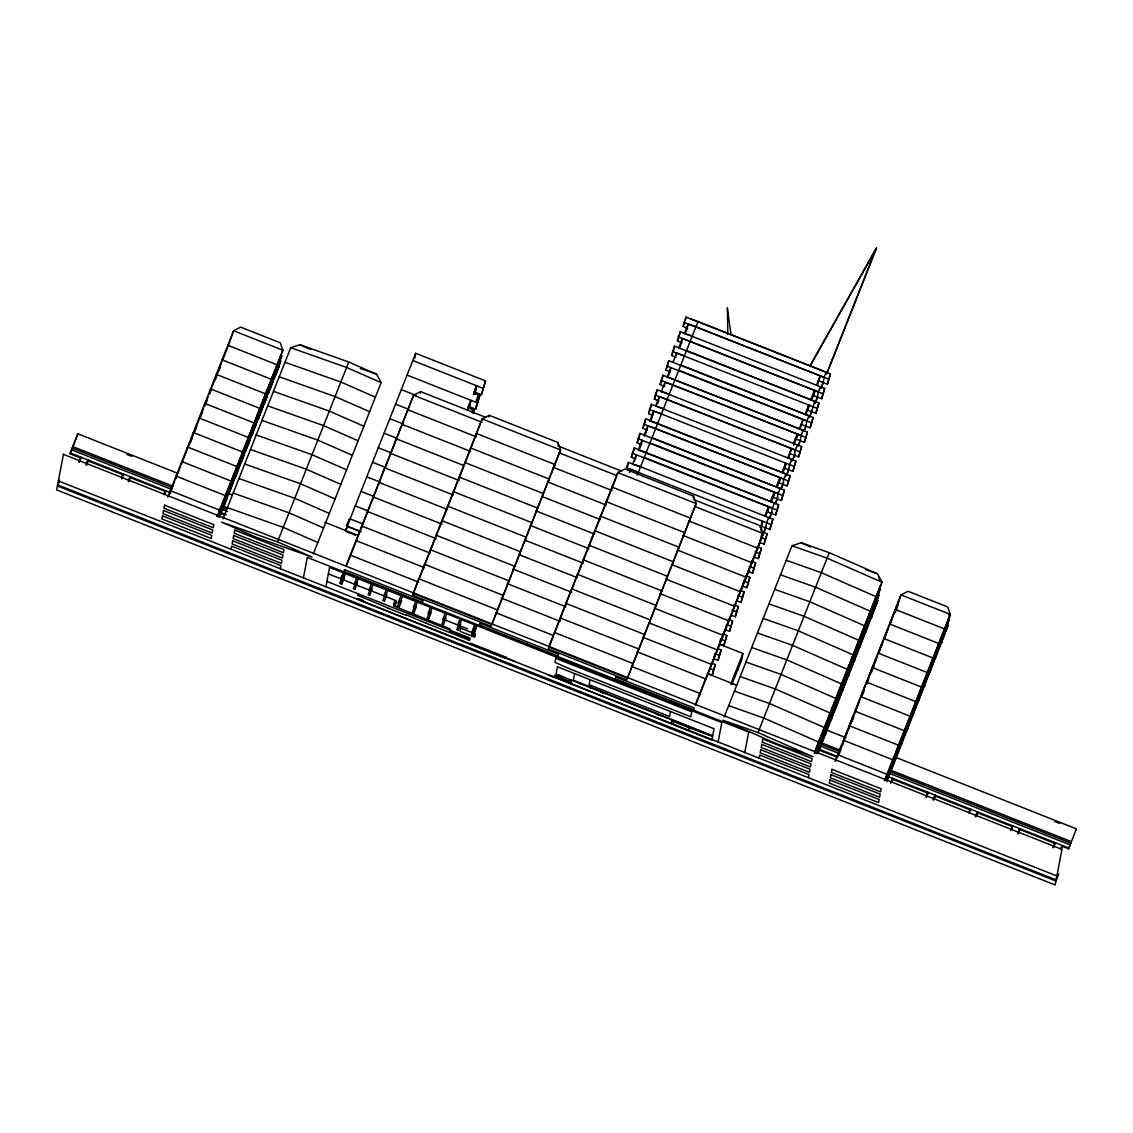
<?xml version="1.0" encoding="UTF-8"?>
<svg xmlns="http://www.w3.org/2000/svg" width="1133" height="1133" viewBox="0 0 1133 1133"><rect width="100%" height="100%" fill="white"/><g stroke="black" fill="none" stroke-linecap="round" stroke-linejoin="round"><path stroke-width="1.5" d="M736.917 670.184L737.682 669.759L731.833 684.544M79.381 462.165L81.279 457.335L81.123 458.157L70.104 453.795L77.837 433.783L177.994 473.41M77.837 433.783L70.104 453.795M85.91 464.742L87.822 459.927L87.666 460.749L123.483 474.911L123.639 474.09L121.727 478.919M128.27 481.511L130.182 476.681L130.026 477.503L165.843 491.665L165.999 490.858L164.724 494.073M192.737 435.596L193.332 432.509L242.575 451.996L241.995 455.084M204.252 406.52L204.832 403.433L254.089 422.921L253.495 426.008M210.002 391.99L210.596 388.902L259.839 408.39L259.259 411.477M215.752 377.459L216.346 374.372L265.604 393.845L265.009 396.932M217.366 516.45L217.564 515.373M218.966 513.221L219.561 510.133L170.304 490.646L169.723 493.733L174.836 480.817M219.561 513.093L219.136 515.359L281.848 355.592L218.542 515.473M220.156 510.006L220.581 507.754M220.85 513.801L221.275 511.521L219.094 517.059M221.87 508.462L222.309 506.182M222.889 503.109L223.328 500.843M222.677 509.368L223.272 506.281M223.711 504.029L224.292 500.942M224.731 498.69L225.311 495.603L176.068 476.115L175.473 479.202L180.586 466.286M224.306 503.902L223.867 506.168L226.812 498.194M224.886 500.814L225.325 498.562M225.92 495.475L226.345 493.209M226.6 499.271L227.039 496.99L224.093 504.978M227.62 493.917L228.059 491.651M228.639 488.578L229.078 486.312M228.441 494.838L229.022 491.75M229.461 489.498L230.056 486.411M230.481 484.159L231.075 481.058L181.818 461.584L181.223 464.672L186.35 451.741M230.056 489.371L229.631 491.623L232.562 483.649M230.65 486.284L231.075 484.018M231.67 480.944L232.095 478.678M232.364 484.726L232.789 482.46L229.857 490.447M233.384 479.386L233.809 477.106M234.404 474.047L234.828 471.767M234.191 480.307L234.786 477.22M235.211 474.954L235.806 471.866M236.231 469.614L236.825 466.527L187.568 447.039L186.987 450.127L203.614 408.135M235.806 474.826L235.381 477.092L238.312 469.119M236.4 471.753L236.825 469.487M237.42 466.399L237.859 464.148M238.114 470.195L238.553 467.915L235.607 475.902M239.134 464.856L239.573 462.576M240.154 459.502L240.593 457.236M239.955 465.762L240.536 462.675M240.975 460.423L241.556 457.335M241.57 460.295L241.131 462.561L244.077 454.588M242.165 457.208L242.589 454.956M243.184 451.869L243.609 449.603M243.864 455.664L244.303 453.384L241.357 461.372M244.884 450.311L245.323 448.045M245.903 444.972L246.343 442.691M245.705 451.231L246.3 448.144M246.725 445.892L247.32 442.805M247.745 440.539L248.339 437.451L199.082 417.978M247.32 445.765L246.895 448.017L249.827 440.043M247.915 442.677L248.339 440.411M248.934 437.338L249.359 435.072M249.628 441.119L250.053 438.853L247.121 446.841M250.648 435.78L251.073 433.5M251.668 430.441L252.093 428.161M251.455 436.701L252.05 433.613M252.475 431.347L253.07 428.26M253.07 431.22L252.645 433.486L255.576 425.512M253.665 428.147L254.104 425.881M254.684 422.793L255.123 420.541M231.09 549.236L231.67 546.148L280.927 565.636L280.333 568.724M255.378 426.589L255.817 424.309L252.871 432.296M256.398 421.249L256.837 418.969M257.418 415.896L257.857 413.63M257.219 422.156L257.8 419.068M258.239 416.817L258.82 413.729M258.834 416.689L258.409 418.955L261.341 410.982M259.429 413.602L259.854 411.35M260.448 408.262L260.873 405.996M261.128 412.058L261.567 409.778L258.621 417.765M262.148 406.705L262.587 404.439M263.168 401.365L263.607 399.085M262.969 407.625L263.564 404.538M263.989 402.286L264.584 399.198M264.584 402.158L264.159 404.41L267.091 396.437M265.179 399.071L265.604 396.805M266.198 393.732L266.623 391.466M266.892 397.513L267.317 395.247L264.386 403.235M267.912 392.174L268.337 389.894M268.932 386.835L269.357 384.554M268.719 393.094L269.314 390.007M269.739 387.741L270.334 384.654M270.759 382.402L271.353 379.314L222.096 359.827M270.348 387.613L269.909 389.879L272.855 381.906M270.929 384.54L271.368 382.274M271.948 379.187L272.387 376.935M272.642 382.982L273.081 380.702L270.136 388.69M273.662 377.643L274.101 375.363M274.682 372.29L275.121 370.024M274.483 378.549L275.064 375.462M275.503 373.21L276.084 370.123M276.523 367.871L277.103 364.784L227.86 345.296M276.098 373.083L275.673 375.335L278.605 367.375M276.693 369.995L277.118 367.743M277.712 364.656L278.137 362.39M278.392 368.452L278.831 366.171L275.886 374.159M279.412 363.098L279.851 360.832M280.446 357.759L280.871 355.479M303.403 577.858L307.312 557.408L748.701 732.045L744.792 752.482M318.486 589.273L318.699 588.154M325.893 586.752L329.59 567.406L721.82 722.585L718.124 741.931M359.643 531.292L346.5 526.094L347.619 523.404A263.791 1.841 -68.4 0 1 349.304 520.812M340.226 583.084L341.812 583.608M340.537 581.47C343.101 584.161 338.484 577.462 343.016 575.224M340.721 580.549L342.293 581.073M340.906 579.544L342.478 580.068M342.718 576.754L340.141 583.58L341.713 584.118M342.18 581.668L340.636 580.974L342.18 581.668L344.758 574.842M342.563 579.657L341.005 579.034L343.483 572.788L340.806 580.039L342.393 580.578M349.885 557.054L350.253 555.113L418.828 582.235M367.149 513.447L367.517 511.507L436.092 538.628M355.833 582.475L353.34 588.806L354.926 589.344M372.899 498.917L373.281 496.976L441.842 524.097M378.663 484.372L379.031 482.431L447.606 509.567M356.895 599.031L505.828 658.599L506.04 657.466L504.44 656.843M357.915 593.706L357.617 595.292L387.727 607.869M390.177 455.31L390.545 453.356L459.106 480.491M414.763 358.184L415.698 353.269L485.519 380.886L481.398 394.723L475.393 392.344L476.653 385.786L473.778 393.052L479.755 395.488L475.662 409.126L469.643 406.874L470.889 400.317L468.014 407.597L472.744 409.452L471.583 412.37M370.604 588.324L368.112 594.655L369.698 595.179M407.441 411.69L407.809 409.749L476.37 436.885M420.343 393.165L420.64 391.607L486.043 417.482M384.753 595.731L382.883 600.49L384.469 601.028M386.226 589.698L383.733 596.029L385.319 596.567M396.677 606.396L393.944 605.206M397.357 602.841L394.596 601.75M399.524 601.566L397.655 606.339L399.227 606.863M413.106 593.352L412.738 595.292L491.099 626.294L560.523 449.928L557.918 442.479L489.229 415.301L482.162 418.913L413.106 593.352L491.467 624.354M414.296 607.415L412.426 612.188L413.998 612.712M424.238 566.217L424.606 564.276L502.981 595.278L502.599 597.218M430.002 551.686L430.37 549.746L508.731 580.747L508.363 582.688M441.502 522.61L441.884 520.67L520.245 551.672L519.877 553.612M426.22 623.249L406.45 614.907M447.266 508.08L447.634 506.139L525.995 537.141L525.627 539.081M467.915 408.432L468.071 407.625M429.69 611.693L427.198 618.023L428.77 618.561M468.736 408.475L469.784 403.291M468.92 408.56L469.331 406.563M453.016 493.535L453.384 491.595L531.745 522.596L531.377 524.537M474.529 393.732L475.548 388.761M474.741 393.873L475.874 387.925L473.566 394.298M458.766 479.004L459.148 477.064L537.509 508.066L537.141 510.006M473.396 413.205L474.005 410.019L472.475 409.381M475.662 409.126L479.755 395.488M470.28 449.928L470.648 447.988L549.009 478.99L548.641 480.93M481.398 394.723L485.519 380.886M476.044 435.398L476.412 433.457L554.773 464.459L554.405 466.399M443.839 619.1L441.969 623.872L443.541 624.396M488.932 416.859L489.229 415.301M456.387 633.333L462.391 636.01L456.302 633.559M458.61 624.949L456.741 629.721L458.313 630.245M463.156 635.854L463.949 636.123M467.462 628.815L444.334 619.666M471.696 634.551L473.282 635.075M473.566 633.559L472.008 632.936L473.566 633.559L476.044 627.314M472.178 632.016L473.764 632.554M472.362 631.095L473.934 631.619M470.365 643.898L470.507 643.176L504.482 656.63L504.355 657.338M472.758 632.356L471.512 635.556L473.084 636.095M474.189 628.22L471.611 635.046L473.183 635.585M496.849 611.749L497.217 609.809L418.856 578.807L413.375 593.678M514.113 568.143L514.481 566.203L436.12 535.201M542.891 495.475L543.259 493.535L464.898 462.519L464.53 464.473L482.162 418.913L560.523 449.928L491.736 624.68M515.303 661.729L504.397 657.083L506.239 657.126M557.62 444.037L557.918 442.479M548.712 647L548.344 648.94L626.705 679.942L696.144 503.576L693.523 496.127L624.85 468.949L617.768 472.574L548.712 647L627.073 678.001M547.721 674.659L552.692 676.628M559.858 619.864L560.226 617.924L638.587 648.926L638.219 650.866M565.608 605.334L565.976 603.393L644.337 634.395L643.969 636.335M552.734 676.415L711.85 740.118L712.544 736.478L687.504 727.074M557.79 674.73L563.696 677.067M582.872 561.727L583.24 559.787L661.615 590.789L661.233 592.729M594.386 532.652L594.754 530.711L673.115 561.713L672.747 563.653M600.136 518.121L600.504 516.181L678.879 547.182L678.497 549.123M570.097 679.602L571.414 680.126M605.9 503.59L606.268 501.65L684.629 532.652L684.261 534.592M574.587 673.583L573.326 680.154L712.671 735.813M611.65 489.045L612.018 487.105L690.379 518.107L690.011 520.047M617.4 474.515L617.768 472.574L696.144 503.576L627.342 678.327M580.068 683.553L581.385 684.077M627.654 466.541L628.433 462.448L640.527 466.725L768.67 517.597M634.353 458.568L631.336 457.236L634.197 447.903L778.64 504.723L775.609 514.977L766.475 511.549M590.066 679.701L589.118 684.686L669.575 716.509L670.524 711.538M633.404 451.996L634.197 447.903M590.052 687.504L591.369 688.014M641.618 444.688L637.086 442.706L639.947 433.373L774.604 486.312M634.494 461.414L635.16 457.973M639.168 437.465L639.947 433.373M635.556 458.907L636.335 454.815L632.582 464.473M647.368 430.158L642.85 428.175L645.697 418.842L790.154 475.662L787.109 485.915L777.989 482.474M640.258 446.869L640.91 443.442M644.918 422.935L645.697 418.842M641.306 444.377L642.085 440.284L638.346 449.928L774.42 503.052M644.167 435.044L647.849 425.753L655.681 428.515L783.852 479.231L782.903 484.244M651.617 414.961L648.6 413.63L651.461 404.297L791.684 459.446M646.008 432.339L646.66 428.897M651.461 404.297L648.6 413.63M647.056 429.846L647.849 425.753M658.882 401.082L654.35 399.099L657.211 389.766L797.434 444.915M651.772 417.808L652.424 414.366M657.211 389.766L654.35 399.099M652.82 415.301L653.599 411.208L661.445 413.984L789.616 464.686L788.653 469.699M655.667 405.968L659.349 396.677L667.195 399.453L795.366 450.155L794.403 455.169M664.632 386.551L660.114 384.569L662.961 375.235L807.418 432.041L804.373 442.309L795.253 438.868M602.26 692.929L604.229 693.523M657.522 403.263L658.174 399.836M662.451 377.955L662.961 375.235M659.349 396.677L657.338 403.872M670.396 372.021L665.864 370.024L668.725 360.691L808.948 415.839M668.201 363.424L668.725 360.691M664.32 386.24L665.113 382.147L672.96 384.908L801.116 435.624L800.167 440.638M676.146 357.476L671.614 355.493L674.475 346.16L818.918 402.98L815.887 413.233L806.753 409.792M673.951 348.893L674.475 346.16M670.339 370.335L670.863 367.602L667.11 377.261M672.945 362.362L676.613 353.071L684.459 355.847M681.91 342.945L677.378 340.962L680.225 331.629L820.462 386.778M679.715 334.348L680.225 331.629M676.104 355.804L676.613 353.071M678.695 347.831L682.378 338.54L690.224 341.302L818.38 392.018L817.431 397.032M687.66 328.414L683.128 326.417L685.989 317.084L830.432 373.904L827.402 384.158L818.267 380.73M685.465 319.818L685.989 317.084M681.854 341.26L682.378 338.54M686.301 330.581L686.952 327.154M687.604 326.729L688.128 323.996L695.974 326.771L824.144 377.473L823.181 382.487M632.469 665.411L632.837 663.471L554.476 632.469L554.094 634.409L571.74 588.863L650.101 619.864L649.733 621.805M655.483 607.26L655.851 605.319L577.49 574.318L572.009 589.188M666.997 578.198L667.365 576.258L589.004 545.256M727.329 308.318L731.012 334.433M693.226 497.684L693.523 496.127M656.276 714.286L658.245 714.895M669.872 719.073L671.189 719.597M679.857 723.024L681.174 723.548M688.793 730.318L689.374 727.315M689.827 726.975L691.144 727.499M699.472 695.365L699.84 693.424L631.279 666.289M705.222 680.82L705.604 678.879L637.029 651.758M707.983 673.738L712.303 674.871L715.334 664.618L712.544 663.4M710.986 666.289L711.354 664.349L642.779 637.228M713.832 658.67L714.796 653.656M712.303 674.871L715.334 664.618M716.736 651.758L717.104 649.818L648.543 622.683M720.546 639.125L719.597 644.125L723.803 645.796L726.848 635.542L722.656 633.715M713.804 658.84L718.053 660.341L721.084 650.087L718.294 648.855M722.5 637.213L722.868 635.273L654.293 608.152M721.084 650.087L718.053 660.341M725.347 629.594L725.984 626.252M723.803 645.796L726.848 635.542M728.25 622.683L728.618 620.742L660.057 593.621M725.318 629.764L729.567 631.265L732.598 621.011L728.406 619.17M734 608.152L734.368 606.212L665.807 579.076M732.598 621.011L729.567 631.265M731.068 615.233L735.317 616.734L738.348 606.481L734.17 604.64M739.764 593.607L740.132 591.667L671.557 564.546M738.348 606.481L735.317 616.734M742.611 585.988L743.248 582.645M736.818 600.688L741.081 602.189L744.112 591.936L739.92 590.109M745.514 579.076L745.882 577.136L677.322 550.001M744.112 591.936L741.081 602.189M748.361 571.457L748.998 568.115M742.582 586.158L746.831 587.659L749.862 577.405L745.67 575.564M751.264 564.546L751.646 562.605L683.072 535.47M749.862 577.405L746.831 587.659M748.332 571.627L752.581 573.128L755.612 562.874L751.434 561.033M757.028 550.001L757.396 548.06L688.822 520.939M761.716 526.123L762.651 521.279L760.201 527.468L760.54 526.08L763.146 533.53L762.778 535.47L695.634 705.052M755.612 562.874L752.581 573.128M759.875 542.381L760.512 539.039M754.096 557.082L758.345 558.583L761.376 548.33L757.184 546.503M767.48 511.592L768.401 506.734L764.718 516.039M761.376 548.33L758.345 558.583M765.625 527.851L766.588 522.837L626.365 467.688L628.433 462.448M719.965 644.394L742.908 653.472L741.633 660.128L737.555 670.439M759.846 542.551L764.095 544.052L767.126 533.799L762.948 531.958L760.866 537.198L765.058 539.039M773.23 497.047L774.165 492.204L770.482 501.494M725.063 750.117L725.276 749.012M767.126 533.799L764.095 544.052M771.389 513.306L772.338 508.306L632.115 453.143M693.495 499.554L769.845 529.522L772.876 519.268L768.698 517.427L766.616 522.667L770.808 524.508M778.994 482.516L779.915 477.673L776.232 486.963L780.17 488.521M772.876 519.268L769.845 529.522M777.139 498.775L778.102 493.761L637.865 438.613M775.609 514.977L778.64 504.723M784.744 467.986L785.665 463.128L781.982 472.433M772.224 497.005L781.359 500.446L784.39 490.192L652.041 437.65M784.39 490.192L781.359 500.446M787.109 485.915L790.154 475.662M796.258 438.91L797.179 434.066L793.497 443.357M783.739 467.943L792.873 471.37L795.904 461.117L791.712 459.29L789.644 464.53L793.822 466.357M795.904 461.117L792.873 471.37M789.489 453.398L798.623 456.84L801.654 446.586L797.476 444.745L795.394 449.985L799.586 451.826M807.758 409.834L808.693 404.991L805.011 414.281M801.654 446.586L798.623 456.84M805.917 426.093L806.88 421.079L666.643 365.931M804.373 442.309L807.418 432.041M813.522 395.304L814.443 390.46L810.761 399.751M811.667 411.562L814.74 401.139M801.003 424.337L810.137 427.764L813.168 417.511L680.82 364.968M813.168 417.511L810.137 427.764M815.887 413.233L818.918 402.98M812.517 395.261L821.652 398.703L824.682 388.435L820.49 386.608L818.423 391.848L822.6 393.689M824.682 388.435L821.652 398.703M827.402 384.158L830.432 373.904M759.138 758.175L759.733 755.074L808.99 774.561L808.395 777.649M826.963 373.224L876.446 248.042L810.053 365.775M816.78 749.338L816.185 752.425L880.086 589.457L815.505 752.567M817.205 747.086L817.799 743.999M819.91 748.587L820.49 745.5M820.929 743.234L821.51 740.146M821.949 737.895L822.53 734.807M822.969 732.555L823.549 729.468M825.66 734.042L826.254 730.955M826.679 728.703L827.274 725.616M827.699 723.364L828.294 720.276M828.719 718.01L829.314 714.923M831.41 719.512L832.004 716.424M832.429 714.172L833.024 711.085M833.449 708.819L834.044 705.732M834.483 703.48L835.063 700.392L814.599 752.071M837.174 704.981L837.754 701.894M838.193 699.628L838.774 696.54M839.213 694.288L839.794 691.201M840.233 688.949L840.828 685.862M842.924 690.436L843.519 687.349M843.943 685.097L844.538 682.009M844.963 679.758L845.558 676.67M845.983 674.404L846.578 671.317M848.674 675.905L849.268 672.818M849.693 670.566L850.288 667.479M850.727 665.213L851.308 662.125M851.747 659.873L852.328 656.786M835.517 761.107L835.715 760.031M854.438 661.375L855.018 658.287M855.457 656.021L856.038 652.934M856.477 650.682L857.072 647.594M857.497 645.343L858.092 642.255M838.746 752.397L838.307 754.677L841.479 745.5M860.188 646.83L860.783 643.742M861.207 641.49L861.802 638.403M862.227 636.151L862.822 633.064M863.247 630.798L863.842 627.71M843.278 744.282L843.476 743.206M844.496 737.866L844.057 740.146L847.229 730.969M865.938 632.299L866.533 629.212M866.972 626.96L867.552 623.872M867.991 621.606L868.572 618.519M869.011 616.267L869.592 613.18M850.26 723.321L849.821 725.616L852.554 718.704M852.979 716.424L850.019 724.539M871.702 617.768L872.283 614.681M872.722 612.415L873.316 609.327M873.741 607.076L874.336 603.988M874.761 601.736L875.356 598.649M854.381 714.272L854.976 711.184L904.233 730.672L903.638 733.759M856.01 708.791L855.571 711.071L858.304 704.159M858.531 702.97L858.743 701.894M861.76 694.26L861.321 696.54L864.493 687.363M867.085 682.009L867.524 679.715M870.257 672.818L867.623 680.621M872.835 667.464L873.274 665.184M875.568 660.553L876.007 658.287M878.826 651.716L879.024 650.654M881.332 646.022L881.757 643.756M884.576 637.185L884.788 636.109M887.082 631.492L887.521 629.212M890.538 621.578L890.099 623.858L893.271 614.681M894.673 612.528L895.268 609.441L944.511 628.928L943.931 632.016M896.302 607.047L895.863 609.327L899.021 600.15M886.374 777.365L886.969 774.278L837.712 754.79L837.117 757.878L842.244 744.962M890.085 773.513L890.68 770.426M891.105 768.174L891.699 765.087M892.124 762.835L892.719 759.747L843.462 740.26L842.881 743.347L847.994 730.431M895.849 758.983L896.43 755.895M896.869 753.643L897.449 750.556M897.888 748.29L898.469 745.202L849.226 725.729L848.631 728.816L866.49 682.123L915.733 701.596L915.152 704.684M890.651 783.13L892.563 778.3L892.407 779.122L928.224 793.298L928.38 792.477L926.468 797.292M901.599 744.452L902.194 741.364M902.619 739.098L903.213 736.011M907.349 729.907L907.944 726.82M908.369 724.568L908.963 721.48M909.388 719.228L909.983 716.141L860.726 696.653M913.113 715.376L913.694 712.289M914.133 710.037L914.713 706.95M918.863 700.845L919.458 697.758M919.883 695.492L920.478 692.405M920.902 690.153L921.497 687.065L872.24 667.578L866.533 683.596M924.613 686.301L925.208 683.213M925.633 680.961L926.227 677.874M926.652 675.622L927.247 672.535L878.004 653.047M930.377 671.77L930.958 668.682M931.397 666.431L931.977 663.343M932.417 661.077L932.997 657.99L883.754 638.516M936.127 657.239L936.722 654.152M937.147 651.886L937.742 648.798M938.166 646.546L938.761 643.459L889.504 623.971M941.877 642.694L942.472 639.607M942.897 637.355L943.492 634.268M885.1 780.595L950.275 614.383L947.655 606.934L908.085 591.284L901.018 594.91L835.148 761.249M933.011 799.884L934.923 795.069L934.753 795.876L970.57 810.053L970.726 809.231L969.466 812.446M975.357 816.638L977.269 811.823L977.113 812.63L1012.93 826.807M1018.751 832.727L1019.629 828.577L1017.717 833.392M1053.534 847.569L1055.446 842.74L1055.29 843.561L1019.997 829.583M1061.111 849.481L1062.428 845.926M1062.357 846.337L1068.631 848.844L1071.28 841.621L890.212 769.973M1076.138 829.965L1076.35 828.832L895.282 757.184M346.755 527.936L345.508 531.264L355.365 535.158M468.906 639.989L469.487 640.414L469.94 638.035L326.913 581.441M59.483 480.123L57.613 484.853L1056.14 879.902L1058.633 873.6L1055.928 881.021L57.401 485.972L59.27 481.242M78.885 461.867L80.755 457.151M79.367 461.074L80.684 457.562M86.391 463.964L88.275 460.522M86.405 465.281L88.346 460.154M121.868 477.05L123.115 473.906M121.713 477.829L123.044 474.274M128.85 480.236L130.097 477.092M128.836 481.624L130.706 476.908M164.158 494.172L165.46 490.674M164.073 494.583L165.39 491.028M167.755 497.104L233.61 330.765L240.692 327.14L280.248 342.789L282.868 350.239L217.692 516.45M204.889 404.906L208.09 396.833M210.639 390.375L221.516 362.914M222.153 361.3L227.266 348.383M227.903 346.769L233.61 330.765L282.868 350.239L216.998 516.591M190.386 442.691L192.313 437.848M194.862 431.39L196.788 426.546M200.626 416.859L202.538 412.015M205.101 405.557L207.013 400.7M209.577 394.242L211.489 389.398M215.327 379.711L217.253 374.867M218.527 371.638L220.439 366.795M220.368 508.929L223.116 501.919M226.118 494.399L228.866 487.374M231.868 479.868L234.63 472.843M237.633 465.323L240.38 458.313M243.383 450.792L246.144 443.768M249.133 436.262L251.894 429.237M254.897 421.717L257.644 414.706M260.647 407.186L263.408 400.161M266.411 392.655L269.158 385.631M272.161 378.11L274.908 371.1M277.911 363.58L280.672 356.555M219.349 514.283L222.096 507.258M225.099 499.738L227.846 492.728M230.849 485.207L233.61 478.183M236.613 470.677L239.36 463.652M242.363 456.132L245.11 449.121M248.113 441.601L250.875 434.576M253.877 427.07L256.625 420.046M259.627 412.525L262.389 405.515M265.377 397.995L268.139 390.97M271.141 383.464L273.889 376.439M276.891 368.919L279.653 361.909M219.434 515.982L280.828 360.931L219.49 517.455M219.42 516.86L221.048 512.725M222.96 518.928L290.742 347.732L299.848 344.715L348.78 362.022L376.553 374.187L381.127 382.628L313.345 553.825M277.5 541.9L312.071 557.054L256.242 537.311L221.671 522.157L277.5 541.9L348.78 362.022M345.678 530.117L349.516 520.429M350.154 518.815L415.698 353.269M345.777 566.415L413.559 395.219L420.64 391.607M346.684 565.126L354.997 544.137M360.761 529.593L355.635 542.523L356.017 540.583L424.578 567.704M385.05 468.226L413.559 395.219L482.134 422.354M342.917 575.734L340.325 582.574L341.883 583.183L344.574 575.847M342.364 580.663L345.041 573.411M341.699 584.203L344.276 577.363M356.683 578.014L354.204 584.345L355.762 584.968L358.24 578.637M354.912 589.429L357.391 583.098M371.454 583.863L368.961 590.194L370.533 590.803L373.012 584.472M369.67 595.264L372.162 588.933M385.305 596.652L387.783 590.321M384.441 601.113L386.934 594.783M387.189 607.812L406.52 615.46M467.816 408.829L470.11 402.456L468.311 408.999M467.802 409.055L469.855 403.674M473.594 394.341L475.605 389.143M468.085 408.956L469.614 404.92M473.906 394.142L475.364 390.375M474.67 393.349L475.053 391.947M468.75 408.744L469.104 407.583M474.571 393.831L474.854 393.052M476.88 402.753L475.619 402.187L478.494 394.921L473.778 393.052M477.432 399.552L479.132 395.247M472.858 412.922L474.005 410.019M400.997 595.547L398.504 601.878L400.062 602.501L402.555 596.17M476.214 405.911L477.928 401.606M399.213 606.962L401.705 600.632M419.125 579.133L463.893 466.088M415.769 601.396L413.276 607.727L414.834 608.336L417.326 602.005M413.984 612.797L416.477 606.467M430.54 607.231L428.047 613.562L429.605 614.185L432.098 607.855M428.756 618.646L431.248 612.316M445.311 613.08L442.819 619.411L444.377 620.02L446.869 613.689M443.527 624.495L446.02 618.151M460.083 618.915L457.59 625.246L459.148 625.869L461.641 619.539M458.299 630.33L460.791 624M474.854 624.765L472.277 631.52L473.835 632.129L476.412 625.388M474.67 625.685L472.093 632.526L473.651 633.149L476.313 625.883M471.994 633.035L474.458 626.79M473.169 635.67L475.747 628.829M473.07 636.179L475.563 629.849M548.981 647.325L553.456 636.024M577.759 574.643L616.763 476.129M631.336 457.236L632.894 453.313M637.086 442.706L638.644 438.783M642.85 428.175L643.884 425.555M660.114 384.569L662.182 379.328M665.864 370.024L667.946 364.784M671.614 355.493L673.696 350.253M677.378 340.962L679.446 335.722M683.128 326.417L684.686 322.494M629.353 472.447L630.585 469.359L638.417 472.121M653.599 411.208L649.846 420.867L785.934 473.991M661.36 391.791L665.113 382.147M688.128 323.996L684.374 333.654L692.291 336.062M638.856 450.566L640.697 445.92M644.606 436.035L646.447 431.39M650.37 421.504L652.197 416.859M668.243 376.34L670.085 371.695M679.758 347.279L681.599 342.633M685.507 332.734L687.349 328.088M637.199 475.223L698.084 321.361M787.747 457.888L791.429 448.597L788.582 458.284M799.261 428.826L802.929 419.522L800.082 429.223M816.525 385.22L820.193 375.915L817.36 385.617M765.554 516.436L768.755 508.363M771.318 501.891L774.505 493.818M777.068 487.36L780.269 479.287M782.818 472.829L786.019 464.757M793.695 445.368L798.17 434.066M805.846 414.678L809.684 404.991M811.596 400.147L815.434 390.46M776.558 509.963L772.38 508.136L774.448 502.896M782.322 495.433L778.13 493.591L780.212 488.351M788.072 480.902L783.88 479.061L785.962 473.821M805.336 437.296L801.144 435.454L803.226 430.214M811.086 422.751L806.908 420.924L808.976 415.684M828.35 379.144L824.173 377.317L826.24 372.077M695.365 704.726L763.146 533.53L694.586 506.394M711.963 663.499L713.917 658.556M717.826 648.685L719.781 643.742M723.69 633.871L725.644 628.928M728.901 620.7L731.507 614.128M734.765 605.9L737.371 599.315M740.628 591.086L743.234 584.501M745.84 577.915L748.446 571.329M751.703 563.101L754.309 556.53M757.566 548.301L760.172 541.716M763.43 533.487L766.035 526.902M769.293 518.673L771.899 512.088M775.156 503.859L777.776 497.274M781.034 489.045L783.639 482.46M786.245 475.888L788.851 469.303M792.109 461.074L794.715 454.489M797.972 446.26L800.578 439.675M803.835 431.446L806.441 424.861M809.698 416.632L812.304 410.061M814.91 403.475L817.516 396.89M820.759 388.676L823.351 382.133M826.594 373.961L876.446 248.042M763.897 532.51L765.851 527.581M769.746 517.739L771.7 512.81M775.595 502.953L776.898 499.667M781.444 488.181L782.747 484.896M786.656 475.039L788.596 470.11M792.505 460.253L794.46 455.339M798.354 445.481L800.309 440.553M804.203 430.696L806.158 425.767M809.401 417.567L812.007 410.996M815.264 402.781L817.205 397.853M821.113 387.996L823.068 383.081M730.743 684.205L742.908 653.472M732.4 681.599L736.337 671.501M724.199 716.934L791.981 545.738L801.102 542.735L829.285 552.692L877.48 573.822L882.069 582.249L814.287 753.459M758.005 732.569L812.998 756.688L777.918 744.282L722.925 720.177L758.005 732.569L829.285 552.692M835.701 698.778L881.106 584.104L814.655 753.544M816.397 753.077L879.066 594.797L817.091 752.935M817.29 753.572L878.047 600.136L817.984 753.431M838.505 753.615L841.267 746.576M844.269 739.07L847.031 732.031M856.321 708.621L858.517 703.097M861.533 695.464L864.295 688.425M867.283 680.933L870.045 673.894M873.047 666.388L875.795 659.364M878.797 651.857L881.559 644.819M884.547 637.327L887.309 630.288M890.311 622.782L893.073 615.757M896.061 608.251L898.823 601.212M873.387 666.091L875.03 661.941M879.137 651.546L880.78 647.41M884.887 637.015L886.53 632.865M872.297 669.051L877.409 656.134M878.047 654.52L879.959 649.676M881.247 646.447L883.159 641.604M883.797 639.989L888.923 627.059M889.561 625.444L901.018 594.91L950.275 614.383L884.406 780.736M852.044 721.381L853.956 716.538M862.27 695.535L864.182 690.691M866.745 684.233L868.671 679.389M871.22 672.931L874.421 664.844M895.268 612.386L898.002 605.489M885.949 779.617L949.242 619.737L886.629 779.476M886.842 780.127L948.222 625.076L886.884 781.6M891.841 781.685L893.087 778.541M891.685 782.45L893.002 778.938M925.987 797.009L927.842 792.293M933.564 800.011L935.433 795.295M934.045 799.204L935.362 795.706M968.814 812.97L970.202 809.047M975.924 816.766L977.793 812.049M976.405 815.972L977.708 812.46M1010.693 830.517L1012.562 825.801L1011.811 829.2M1018.199 833.93L1020.139 828.804M1052.968 847.682L1054.908 842.555M1060.715 848.546L1062.499 845.558L1061.182 849.113M1076.35 828.832L1068.631 848.844M346.5 526.094L347.293 524.253A263.054 1.841 -68.4 0 1 349.545 519.481M809.982 366.157L876.375 248.41M690.209 318.755L696.483 320.979M683.907 322.324L824.173 377.317M678.157 336.869L818.423 391.848M672.407 351.4L816.851 408.22M667.181 376.892L803.198 430.384M660.893 380.476L801.144 435.454M661.431 391.437L669.277 394.213M655.129 395.006L795.394 449.985M657.239 406.52L663.513 408.744M649.379 409.537L661.474 413.814M643.629 424.082L783.88 479.061M632.653 464.119L640.499 466.881M360.237 368.423L376.553 374.187M290.742 347.732L346.571 367.474L381.127 382.628M284.978 362.263L340.806 382.005L375.377 397.159M865.881 569.715L877.48 573.822M791.981 545.738L827.076 558.144L882.069 582.249M279.228 376.807L335.056 396.536L369.613 411.69M786.231 560.283L821.312 572.689L876.305 596.794M273.478 391.338L329.306 411.081L363.863 426.235M780.467 574.813L815.562 587.22L870.555 611.324M267.714 405.869L323.542 425.611L358.113 440.765M774.717 589.344L809.812 601.75L864.805 625.869M261.964 420.414L317.792 440.142L352.349 455.296M768.967 603.889L804.048 616.295L859.041 640.4M256.214 434.945L312.042 454.687L346.599 469.841M763.203 618.42L798.298 630.826L853.291 654.931M250.45 449.475L306.278 469.218L340.849 484.372M757.453 632.95L792.548 645.357L847.541 669.476M244.7 464.02L300.528 483.763L335.085 498.902M751.703 647.495L786.784 659.902L841.777 684.006M238.936 478.551L294.764 498.293L329.335 513.447M745.939 662.026L781.034 674.432L836.027 698.537M233.186 493.082L289.014 512.824L323.585 527.978M740.189 676.557L775.269 688.963L830.277 713.082M227.436 507.626L283.264 527.369L317.821 542.509M734.439 691.102L769.519 703.508L824.512 727.613M728.675 705.632L763.769 718.039L818.762 742.143M698.055 321.531L826.212 372.233M686.541 350.607L814.698 401.309M678.738 370.208L806.908 420.924M649.96 442.89L778.13 493.591M412.823 360.535L482.644 388.166M644.21 457.42L772.38 508.136M407.059 375.065L475.619 402.187M557.889 445.906L621.649 471.13M401.309 389.61L416.038 395.431M558.966 452.747L616.111 475.35M395.559 404.141L408.645 409.325M553.216 467.278L611.99 490.532M389.794 418.672L402.895 423.855M402.045 424.294L470.62 451.416M547.466 481.822L606.226 505.077M384.045 433.217L397.131 438.386M396.295 438.825L463.227 465.309M541.701 496.353L600.476 519.608M378.295 447.747L391.381 452.931M535.951 510.884L594.726 534.139M372.53 462.278L385.631 467.462M453.356 495.022L384.781 467.901L361.399 527.978L361.767 526.038L430.328 553.173M530.187 525.429L588.962 548.684M366.78 476.823L379.867 481.992M524.437 539.959L583.212 563.214M361.03 491.354L374.117 496.537M518.687 554.504L577.462 577.745M355.266 505.885L368.367 511.068M512.923 569.035L571.698 592.29M349.913 518.801L363.07 523.998M507.173 583.566L565.948 606.821M346.514 525.953L361.314 531.816M324.987 522.355L357.801 535.342M707.304 673.611L736.847 685.295M501.423 598.111L560.198 621.351M228.908 493.549L232.18 494.852M826.141 729.836L845.898 737.654M126.882 454.404L131.796 456.358M1054.738 821.496L1059.667 823.45M495.659 612.641L552.805 635.245M72.767 446.572L172.938 486.199M222.195 505.686L228.767 508.292M821.085 742.625L840.842 750.443M72.215 448.059L172.386 487.7M223.286 507.839L226.572 509.128M820.533 744.126L840.289 751.944M889.66 771.474L1070.727 843.108M71.506 449.801L171.678 489.428M222.578 509.567L227.506 511.521M819.825 745.854L839.581 753.672M888.966 773.202L1070.034 844.85M70.274 452.973L170.899 492.798M219.774 512.13L226.288 514.708M819.244 749.295L837.16 756.391M887.663 776.36L1068.787 848.022M219.618 512.952L224.504 514.878M819.088 750.117L837.004 757.198M328.358 573.865L395.474 600.433L396.522 601.68L394.751 600.986L393.802 605.928L450.325 629.042L449.914 631.251L469.728 639.097M394.128 604.215L395.573 604.895L394.114 604.314M425.385 622.923L469.487 640.372M687.575 726.706L688.538 727.315M689.275 727.825L671.713 720.885L671.246 723.364L672.889 723.251M358.892 598.776L363.792 600.717M58.364 480.916L1056.891 875.965M801.102 542.735L810.732 546.956M299.848 344.715L310.654 349.446M755.116 551.743L759.294 553.57M749.352 566.273L753.544 568.115M743.602 580.804L747.78 582.645M737.852 595.349L742.03 597.176M732.088 609.88L736.28 611.721M726.338 624.41L730.516 626.252M720.574 638.955L724.766 640.782M714.824 653.486L719.016 655.327M710.462 668.64L713.252 669.858M878.5 576.655L880.058 581.13M948.661 614.341L949.681 617.471M760.753 529.21L762.778 535.47M727.414 307.949L727.811 334.476M349.573 519.65A263.054 1.841 -68.4 0 1 348.964 521.676M347.477 525.868A263.054 1.841 -68.4 0 1 346.415 528.785M63.434 454.361L56.65 489.909L1055.163 884.958L1061.961 849.41L63.434 454.361M162.515 515.869L161.92 518.956L211.177 538.444L211.758 535.357L162.515 515.869M163.534 510.53L162.94 513.617L212.197 533.105L212.777 530.017L163.534 510.53M164.554 505.191L163.959 508.278L213.216 527.766L213.811 524.678L164.554 505.191M232.69 540.809L232.109 543.897L281.352 563.384L281.947 560.297L232.69 540.809M233.71 535.47L233.129 538.557L282.372 558.045L282.967 554.958L233.71 535.47M234.743 530.117L234.149 533.204L283.392 552.692L283.986 549.604L234.743 530.117M340.438 581.98L341.982 582.688L340.438 581.98M344.503 569.644L344.135 571.584L422.496 602.586L422.864 600.646L344.503 569.644M395.828 603.124L394.426 602.685L395.828 603.124M460.649 628.149L460.04 631.336L474.755 637.157L475.364 633.97L460.649 628.149M480.109 623.306L479.741 625.246L558.102 656.248L558.47 654.308L480.109 623.306M555.765 658.315L554.986 662.408L570.423 669.178L690.818 716.807L691.767 711.793L555.765 658.315M554.816 675.353L571.23 682.222L554.816 675.353M557.422 666.785L556.034 674.107L712.629 736.053L714.031 728.746L557.422 666.785M600.079 691.158L601.34 691.966L600.079 691.158M615.729 676.953L615.361 678.894L693.722 709.895L694.09 707.955L615.729 676.953M659.944 714.852L661.219 715.659L659.944 714.852M760.753 749.734L760.158 752.822L809.415 772.309L810.01 769.222L760.753 749.734M761.773 744.395L761.178 747.483L810.435 766.97L811.03 763.883L761.773 744.395M762.792 739.056L762.212 742.143L811.455 761.617L812.049 758.529L762.792 739.056M829.923 780.014L829.328 783.101L878.571 802.589L879.166 799.501L829.923 780.014M830.942 774.675L830.347 777.762L879.605 797.25L880.185 794.162L830.942 774.675M831.962 769.335L831.367 772.423L880.624 791.91L881.205 788.809L831.962 769.335"/></g></svg>
